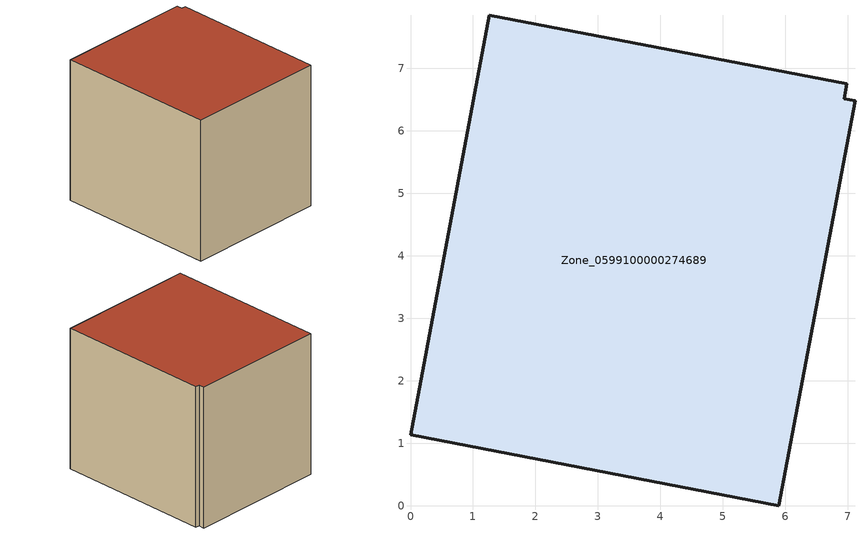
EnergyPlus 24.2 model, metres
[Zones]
Zone_0599100000274689
 floor ground (C_G): 0,1.13 1.26,7.85 6.98,6.75 6.94,6.51 7.11,6.48 5.89,0 z0
 wall outside (C_F): 1.26,7.85 0,1.13 5.89,0 7.11,6.48 6.94,6.51 6.98,6.75 1.26,7.85 z0:6.09
 roof outside (C_R): 0,1.13 5.89,0 7.11,6.48 6.94,6.51 6.98,6.75 1.26,7.85 z6.09
[BUILDING]
Pand.0599100000274689: North Axis=0; Terrain=City; Loads Convergence Tolerance Value=0.04; Temperature Convergence Tolerance Value=0.4; Solar Distribution=FullExterior; Maximum Number of Warmup Days=25; Minimum Number of Warmup Days=1
[Site:Location]
Rotterdam.The.Hague.AP_ZH_NLD Design_Conditions: Latitude=51.96; Longitude=4.45; Time Zone=1; Elevation=-4.5
[SITE:GROUNDTEMPERATURE:BUILDINGSURFACE]
18, 18, 18, 18, 18, 18, 18, 18, 18, 18, 18, 18
[MATERIAL] Thermal Absorptance=0.9; Solar Absorptance=0.7; Visible Absorptance=0.7
Name | Roughness | Thickness | Conductivity | Density | Specific Heat
G.TC.1946-1964 | MediumSmooth | 0.15 | 1 | 540 | 1210
F.TC.1946-1964 | Rough | 0.3 | 0.857143 | 1920 | 840
R.TC.1946-1964 | MediumRough | 0.2 | 0.235294 | 1500 | 1000
[CONSTRUCTION]
C_G: G.TC.1946-1964
C_F: F.TC.1946-1964
C_R: R.TC.1946-1964
[ZONE]
Zone_0599100000274689: Type=1; Multiplier=1; Ceiling Height=Autocalculate; Volume=Autocalculate; Floor Area=autocalculate; Part of Total Floor Area=Yes
[ZONEINFILTRATION:DESIGNFLOWRATE]
Infil_Zone_0599100000274689: Zone or ZoneList or Space or SpaceList=Zone_0599100000274689; Schedule=AlwaysOn; Design Flow Rate Calculation Method=Flow/Area; Flow Rate per Floor Area=0.003; Constant Term Coefficient=1; Temperature Term Coefficient=0; Velocity Term Coefficient=0; Velocity Squared Term Coefficient=0
[HVACTEMPLATE:ZONE:IDEALLOADSAIRSYSTEM]
Zone_0599100000274689: Maximum Heating Supply Air Temperature=50; Minimum Cooling Supply Air Temperature=13; Maximum Heating Supply Air Humidity Ratio=0.0156; Minimum Cooling Supply Air Humidity Ratio=0.0077; Heating Limit=NoLimit; Cooling Limit=NoLimit; Dehumidification Control Type=ConstantSensibleHeatRatio; Cooling Sensible Heat Ratio=0.7; Dehumidification Setpoint=60; Humidification Control Type=None; Humidification Setpoint=30; Outdoor Air Method=None; Outdoor Air Flow Rate per Person=0.00944; Outdoor Air Flow Rate per Zone Floor Area=0; Outdoor Air Flow Rate per Zone=0; Demand Controlled Ventilation Type=None; Outdoor Air Economizer Type=NoEconomizer; Heat Recovery Type=None; Sensible Heat Recovery Effectiveness=0.7; Latent Heat Recovery Effectiveness=0.65
[ZONECONTROL:THERMOSTAT]
ThermostatControl_Zone_0599100000274689: Zone or ZoneList=Zone_0599100000274689; Control Type Schedule=DualSetpointControlType; Control 1=Thermostat_Zone_0599100000274689; Temperature Difference Between Cutout And Setpoint=0
[THERMOSTATSETPOINT:DUALSETPOINT]
Thermostat_Zone_0599100000274689: Heating Setpoint Temperature Schedule=HeatingSetpoint_Zone_0599100000274689; Cooling Setpoint Temperature Schedule=CoolingSetpoint_Zone_0599100000274689
[SCHEDULE:COMPACT]
HeatingSetpoint_Zone_0599100000274689: Through: 12/31, For: AllDays, Until: 24:00, 21
CoolingSetpoint_Zone_0599100000274689: Through: 12/31, For: AllDays, Until: 24:00, 24
DualSetpointControlType: Through: 12/31, For: AllDays, Until: 24:00, 4
AlwaysOn: Through: 12/31, For: AllDays, Until: 24:00, 1
